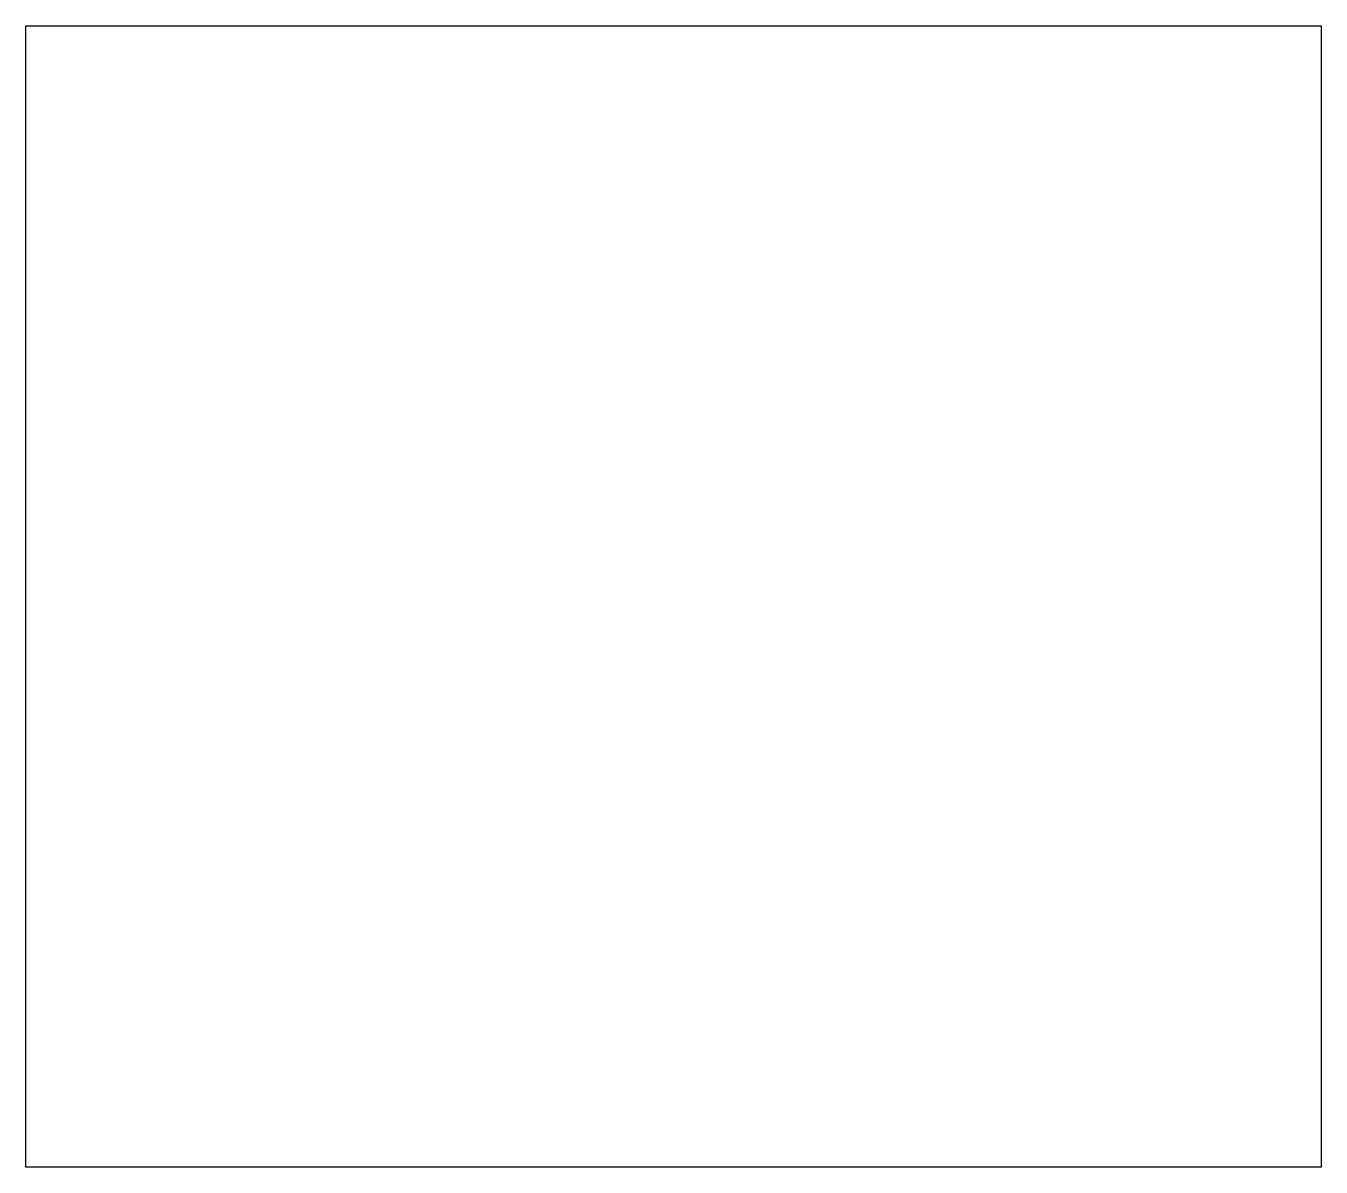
# Model space of a CAD drawing. Header units: metres. Extents: x -19724.7 to -19710.1, y -11733.7 to -11720.8.
import ezdxf

# ---------------------------------------------------------------- set-up
doc = ezdxf.new("R2010")
doc.units = ezdxf.units.M
doc.layers.add('1', color=7, linetype='Continuous')

msp = doc.modelspace()

# ---------------------------------------------------------------- linework, layer by layer
at = {"layer": '1'}
for p, q in [((-19724.74, -11733.69), (-19724.74, -11720.81)), ((-19724.74, -11720.81), (-19710.12, -11720.81)), ((-19710.12, -11720.81), (-19710.12, -11733.69)), ((-19710.12, -11733.69), (-19724.74, -11733.69))]:
    msp.add_line(p, q, dxfattribs=at)

doc.saveas('drawing.dxf')
